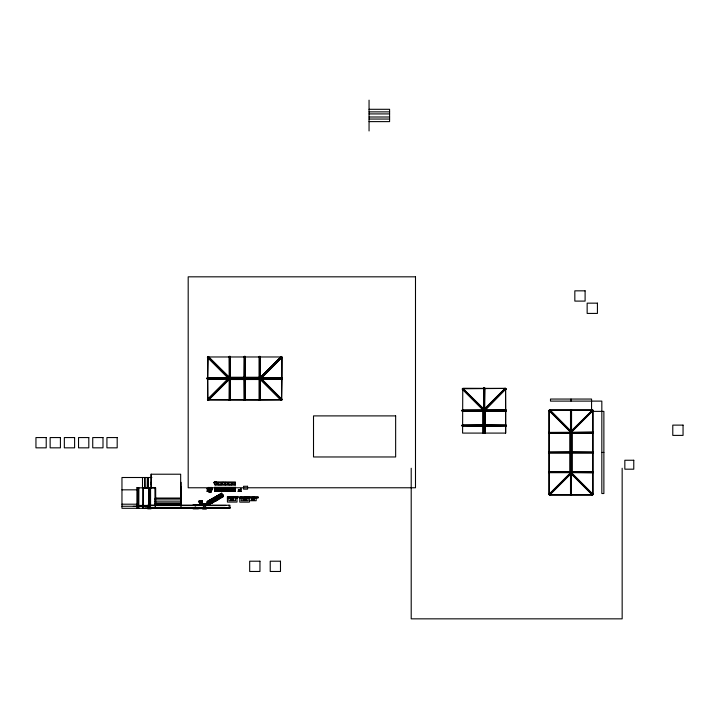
<?xml version="1.0" encoding="UTF-8"?>
<svg xmlns="http://www.w3.org/2000/svg" width="719" height="719" viewBox="0 0 719 719"><rect width="100%" height="100%" fill="white"/><g stroke="black" fill="none" stroke-linecap="round" stroke-linejoin="round"><path stroke-width="1.08" d="M207.081 503.938L207.153 501.538L221.695 493.144L221.955 494.304L223.42 495.31L223.33 496.703L222.126 497.081M207.566 378.562L207.755 399.413L207.755 378.562M211.251 489.954L208.807 489.972L208.843 488.471M216.176 482.593L218.585 482.44M216.716 491.463L216.716 489.918L215.008 489.918L215.008 491.463M218.621 482.593L221.317 482.593M221.56 491.463L222 489.918M233.531 499.633L233.531 498.042L230.889 498.042L230.889 499.633L231.024 496.649M231.455 482.593L229.01 482.593M231.581 482.593L234.026 482.593M234.151 482.593L235.473 482.467M234.367 491.347L234.789 490.304L234.807 491.463M215.349 484.75L214.837 484.759L235.329 484.849L235.374 482.233L214.873 482.197L214.837 484.804L235.455 484.732L235.392 482.467M241.404 497.692L241.189 500.721L247.947 500.721L247.983 496.604M207.432 357.442L208.537 356.777L207.98 356.642M207.728 504.226L208.501 504.567L208.762 503.651L207.728 504.226L207.27 502.788M209.355 503.606L209.112 504.253M209.526 503.57C208.267 505.08 211.26 504.289 210.505 502.842M210.865 503.273L210.811 502.743M212.294 502.473L212.429 501.898M213.956 501.404L213.714 501.071M213.885 501.053C212.905 502.41 216.239 501.745 214.864 500.325L216.068 499.633L216.068 500.891L214.864 501.269M215.089 500.945L215.143 500.172M216.033 482.485L214.046 482.404M216.59 499.328L216.365 500.056M216.311 500.433L216.787 499.381M217.767 499.588L218.073 498.555M219.529 498.321L219.502 497.656M221.066 497.242L220.976 496.874M220.976 497.224L221.048 496.757M222.522 495.903L222.18 496.703M222.674 496.371L222.297 496.721L222.513 496.2M226.287 482.485L223.753 482.593M228.867 482.512L226.449 482.593M235.428 482.386L235.455 484.732M207.449 399.369L208.33 400.393L207.432 399.378L228.426 378.392L261.087 378.41L282.136 399.44C280.221 401.66 281.983 398.173 281.929 399.791M260.341 399.809L281.291 399.809L281.057 400.258M233.109 498.393L232.588 499.525M240.586 490.088L240.461 491.005M240.559 490.214L240.173 491.311M147.323 487.77L147.44 477.506L147.44 488.507M215.394 491.463L215.394 490.304L216.302 490.879L216.311 490.304M217.453 491.463L217.453 490.304L218.351 490.879L218.36 490.304M219.52 490.304L220.409 490.879L220.418 490.304L220.427 491.463M222.045 490.843L222.468 490.304L222.486 491.463M223.627 490.304L224.517 490.879L224.526 490.304L224.535 491.463M225.685 490.304L226.566 490.879L226.575 490.304M227.716 491.463L227.716 490.304L228.624 490.879L228.633 490.304L228.642 491.463M229.774 491.463L229.774 490.304L230.673 490.879L230.682 490.304M231.824 491.463L231.824 490.304L232.731 490.879L232.74 490.304M231.141 498.096L232.938 498.267M207.207 503.947L207.243 504.028M208.78 504.855L209.049 504.936M208.878 491.463L208.887 490.942L208.959 491.463M211.098 491.463L211.107 490.942L211.179 491.463M233.28 499.633L233.289 499.121L233.36 499.633M238.384 491.463L238.51 490.951L240.11 491.329M240.308 491.463L240.757 490.951L240.811 491.463M243.346 498.186L243.283 499.651M245.377 498.339L245.601 499.579L243.552 499.579L243.84 498.222M245.637 499.696L245.646 499.175L245.718 499.696M209.687 503.39L209.058 504.1L210.263 502.985L210.263 504.244M212.59 501.718L211.961 502.419L213.166 501.314L213.166 502.572L211.961 502.941M213.777 501.233L214.001 500.828L213.417 501.583L214.613 500.469L214.613 501.727M215.475 499.975L214.864 500.406M216.949 499.202L216.32 499.912L217.515 498.797L217.65 500.091M218.396 498.366L217.767 499.067L218.971 497.952L218.971 499.211L218.064 498.896M219.834 497.458L219.223 498.231L220.418 497.117L220.553 498.42M221.767 496.344L220.67 497.395L221.874 496.281L221.874 497.539L220.778 497.665L221.218 497.215M222.755 495.849L222.126 496.55L223.33 495.445M213.983 500.145L213.75 500.46A1.132 1.132 0 0 1 212.68 500.451L212.635 499.849A1.123 1.123 0 0 1 213.642 499.813L213.965 500.065M217.515 497.189L217.444 497.189A1.159 1.159 0 0 1 218.073 497.287L218.109 497.943A1.132 1.132 0 0 1 217.039 497.934L216.994 497.332A1.025 1.025 0 0 1 217.506 497.197L217.596 497.189M221.236 495.957L221.012 496.263A1.132 1.132 0 0 1 219.942 496.263L219.897 495.652M245.341 497.89L245.377 496.658L245.359 497.899L241.189 497.89M253.555 497.89L253.591 496.658M240.38 489.666L240.748 488.435L240.82 489.972L238.375 489.954L240.335 489.657M234.78 490.861L234.448 491.463M483.258 409.264L483.33 410.324M483.132 410.028C485.415 410.549 483.267 411.636 485.181 410.028M253.699 499.067L253.25 499.579M211.071 501.871L210.847 502.132A1.132 1.132 0 0 1 209.777 502.132L209.642 501.592L210.478 501.386A1.105 1.105 0 0 1 210.748 501.458L211.071 501.781M484.031 410.612L484.013 411.196L484.282 410.612M484.983 410.324L485.055 409.264L485.082 433.09M216.302 490.879L215.97 491.463M220.409 490.879L220.077 491.463M222.459 490.879L222.126 491.463M228.624 490.879L228.291 491.463M230.673 490.879L230.341 491.463M207.162 488.426L207.162 491.463M207.944 488.426L207.944 491.347M230.377 378.571L229.424 378.562L229.19 377.385M260.323 377.385L260.323 379.434M219.313 496.64L219.466 496.703M143.27 506.473L143.27 505.448M570.598 433.251L548.992 433.251L548.93 432.478L593.058 432.218M549.082 432.218L549.082 433.251M570.598 452.961L548.992 452.961L548.93 452.188L570.598 451.936M549.082 451.936L549.082 452.961M549.082 472.68L549.082 471.646M593.022 432.478L593.058 433.251L571.174 433.251M592.968 452.961L592.968 451.936M592.968 472.68L571.947 472.419M208.744 491.419L208.708 488.534M213.408 502.105L213.633 501.628M219.214 498.752L220.742 498.285M207.288 379.012L207.198 377.808L228.426 377.808M207.288 377.808L207.189 378.688M282.333 378.131L282.324 379.012L261.087 379.012M462.308 411.214L462.218 410.01L483.635 410.01M462.308 410.01L462.209 410.891M483.438 426.196L462.11 425.873L462.218 424.992L483.438 424.992M462.308 424.992L462.308 426.196M483.339 424.992L462.11 425.315M484.974 426.196L506.203 425.873L484.867 426.196M506.104 410.324L506.095 411.214L484.921 411.214M505.996 426.196L506.095 424.992L484.867 424.992M230.377 378.248L229.172 379.452M212.15 502.68L212.24 501.844M228.57 378.05L207.566 357.01C209.427 355.402 207.396 358.511 207.584 357.037L207.962 356.624L229.487 377.583M483.438 410.432L462.173 389.168L462.757 388.404L484.175 409.264L484.157 433.09M462.452 389.303L463.198 388.287L504.972 388.422M209.418 503.749L209.642 503.345L209.705 504.244M549.487 410.01L548.903 410.522L571.021 432.64L593.148 410.522M549.127 410.378L549.729 409.893M593.148 494.375L571.021 472.257L548.903 494.375L549.631 495.103L571.749 472.985L570.302 472.985L592.42 495.103L593.076 494.312L592.321 495.005M281.533 356.642C280.051 355.914 282.549 358.511 281.857 357.1M207.503 357.514L207.917 357.235L207.593 378.257M207.719 357.595L208.537 356.777M280.976 400.052L281.983 399.297L281.596 399.584L281.929 378.562M207.755 378.257L207.908 357.235M281.605 399.584L281.758 378.562M207.566 399.809L228.426 378.949M207.962 400.195L229.172 379.021M229.172 399.809L208.222 399.809C209.211 401.04 206.901 398.452 207.917 399.584M208.33 400.393L229.595 379.129M259.46 378.284L260.089 378.562L259.155 378.553L281.183 356.435M280.976 356.777L281.866 357.523L281.048 356.588L281.336 356.975L208.177 356.975L208.456 356.561M263.54 374.599L268.879 369.26M273.597 364.542L278.963 359.176M260.026 377.583L281.551 356.624L281.947 357.01L261.087 377.915M261.087 378.437L282.136 357.388L281.111 356.498M259.918 379.129L281.183 400.393L281.875 399.737M484.13 409.264L505.178 388.215L505.942 388.799L484.768 410.01M484.696 409.264L505.556 388.404M484.867 410.432L505.924 388.817M592.177 410.037L549.873 410.037L549.145 410.765L549.145 494.142L549.873 494.861L592.177 494.87L592.905 494.142L592.905 410.756M549.945 410.1L549.217 410.828L549.235 432.218M570.661 431.912L592.636 409.947L570.302 431.912L571.749 431.912L549.631 409.794M592.348 409.866L592.995 410.306L571.021 432.281L549.055 410.306M549.055 494.591L571.021 472.626L592.995 494.591M549.415 494.96L571.389 472.985M592.105 494.798L592.833 494.07L592.816 472.68M231.662 496.541L231.599 497.629L238.34 497.629L238.34 496.496L227.42 496.541L227.42 502.078L237.009 502.078L237.009 496.496M245.97 496.667L249.358 496.604L249.358 502.141L239.769 502.141L239.769 496.604L245.97 496.667L245.97 497.683L253.349 497.683L253.349 496.658M462.982 388.754L505.16 388.431M505.331 388.584L506.131 389.168M230.296 378.616L229.424 378.562M549.702 409.866L571.389 431.912M207.18 501.529L221.892 493.261L207.423 501.691L207.449 502.68L221.955 494.304L207.467 502.698L208.959 503.695M207.369 503.651L208.016 503.219M223.366 495.148L208.825 503.471L207.476 502.698M208.896 504.963L208.861 503.686L223.384 495.265M210.676 503.435L212.024 503.309L211.961 502.006M213.192 502.491L213.408 501.17M216.068 500.891L216.311 499.489M217.83 499.957L216.527 500.065M218.998 499.139L219.214 497.818M221.901 497.458L222.126 496.137M213.058 501.377L212.608 502.572M217.408 498.86L216.967 500.056M220.068 495.571L220.005 495.598A1.186 1.186 0 0 1 220.499 495.508L220.571 495.517A1.222 1.222 0 0 1 220.85 495.562L221.209 495.831M230.377 377.646L230.377 356.471L229.487 356.363L229.172 377.888M229.172 356.57L230.377 356.57M245.359 377.7L245.359 356.471L244.478 356.363L244.154 377.7M244.154 356.57L245.359 356.57M259.137 356.57L260.341 356.57M244.154 377.592L244.478 356.363M245.359 379.228L245.035 400.456L244.478 400.456L244.154 379.129M259.226 378.616L259.739 378.284M230.377 400.258L229.172 400.258M229.172 378.931L229.487 400.456L230.377 400.348L230.377 379.183M259.137 400.258L260.341 400.258M483.554 388.125L484.759 388.125M201.527 502.671L200.826 502.671L200.889 504.729L201.086 501.916L201.464 504.729L201.599 501.143M570.509 409.974L571.542 409.875L571.542 431.76M571.542 494.924L570.509 494.924M245.601 498.42L244.981 499.579L245.574 498.177M208.708 487.5L211.359 487.5M214.846 487.347L235.356 487.347M209.13 492.47L210.928 492.47M229.487 379.237L228.426 379.308M218.693 489.999L218.378 491.463M220.742 489.999L219.403 490.304M224.849 489.999L223.294 489.918M226.907 489.999L226.593 491.463M233.064 489.999L232.749 491.463M235.122 489.999L233.783 490.304M228.822 377.484L260.691 377.484M261.087 379.308L260.026 379.237M218.684 484.759L219.196 484.75M220.742 484.759L221.254 484.75M225.613 484.75L225.101 484.759L225.11 482.323M228.948 484.759L229.469 484.75M231.006 484.759L231.518 484.75M369.054 109.297L389.59 109.297L389.59 121.619L369.054 121.619M369.054 111.867L389.59 111.867M369.054 113.917L389.59 113.917M369.054 116.999L389.59 116.999M369.054 119.048L389.59 119.048M259.46 356.462L260.026 356.462M229.172 356.669L229.622 378.338M230.377 356.669L229.927 377.799M244.154 356.669L244.604 377.799M245.359 356.669L244.909 377.799M229.172 356.957L230.377 356.957M244.154 356.957L245.359 356.957M259.137 356.957L260.341 356.957M229.514 377.718L259.586 377.799M261.087 377.808L282.324 377.808M207.09 378.131L228.426 378.257M261.087 378.257L282.225 377.808M228.426 378.562L207.396 379.012M261.087 378.562L282.118 379.012M207.09 378.688L228.426 378.688M261.087 378.688L282.423 378.688M207.198 379.012L228.426 379.012M228.426 379.335L261.087 379.335M483.878 388.017L484.435 388.017M483.554 388.233L484.004 409.264M484.759 388.233L484.309 409.264M462.757 389.06L462.587 433.09L505.718 433.09L505.718 425.747M505.547 410.01L505.547 389.06L506.005 389.294M281.758 399.413L281.183 400.393M229.927 399.809L244.604 399.809M244.909 399.809L259.586 399.809M259.586 399.98L208.222 399.809M259.892 399.98L281.291 399.809M229.172 400.15L229.622 379.569M230.377 400.15L229.927 379.021M244.154 400.15L244.604 379.021M245.359 400.15L244.909 379.021M245.035 400.357L244.154 400.258M259.46 400.357L260.026 400.357M484.678 410.01L506.095 410.01M549.963 410.127L570.715 410.127M571.335 410.127L592.088 410.127M462.11 410.324L505.996 410.01M462.11 410.891L506.203 410.891M462.218 411.214L483.384 411.214M592.591 411.376L603.879 411.376L603.879 493.522L601.83 493.522L601.83 401.112L550.484 401.112L550.484 399.054L591.557 399.054L591.557 410.351M506.203 425.315L484.974 424.992M483.06 425.594L485.253 425.594M462.11 425.873L483.339 426.196M570.715 431.607L571.335 431.607M548.93 432.478L570.104 432.478M571.947 432.478L592.968 432.218M548.93 432.991L570.104 432.991M571.947 432.991L593.121 432.991M571.174 451.936L593.121 452.188L571.947 452.188M548.93 452.188L570.104 452.188M570.715 452.143L571.335 452.143M601.83 452.449L603.879 452.449M548.93 452.709L570.104 452.709M571.947 452.709L593.121 452.709M570.715 452.754L571.335 452.754M571.174 452.961L593.058 452.961M548.992 471.646L570.598 471.646M571.174 471.646L593.058 471.646L593.022 472.419M548.93 471.907L570.104 471.907M571.947 471.907L593.121 471.907M548.93 472.419L570.104 472.419M548.992 472.68L570.598 472.68M571.174 472.68L593.058 472.68M151.871 477.506L121.96 477.506L121.96 508.306L229.927 508.306L229.927 505.232L147.781 505.232L147.781 508.306M214.595 481.604L216.365 481.604M150.891 482.332L151.511 482.332M214.837 482.278L235.455 482.305M223.735 482.404L221.344 482.512M214.046 482.611L235.356 482.656M214.846 482.701L235.356 482.701M150.891 484.139L151.403 484.139M136.889 487.77L138.74 487.77L138.695 508.306M144.573 487.77L147.647 487.77M148.429 487.671L150.891 487.77M151.314 487.77L154.414 487.77M144.879 488.282L147.296 488.282M207.063 488.426L211.251 488.426M211.458 488.426L212.348 488.426M214.846 488.471L235.356 488.471M211.458 489.657L212.348 489.657M214.846 489.702L235.356 489.702M121.96 489.828L136.547 489.828M214.837 489.873L235.374 489.873M238.393 489.828L238.313 491.463M217.066 489.918L218.765 489.918L218.765 491.463M219.115 489.918L220.823 489.918L220.823 491.463M221.173 491.463L221.173 489.918L222.872 489.918L222.98 491.463M224.93 489.918L223.223 489.918L223.178 491.463M225.281 489.918L226.979 489.918L227.087 491.419M229.388 491.463L229.388 489.918L231.087 489.918L231.132 491.463M231.437 489.918L233.145 489.918L233.145 491.463M216.635 489.918L215.089 489.918M218.477 490.304L217.138 489.999M225.568 490.304L226.692 490.304M231.015 489.918L229.46 489.918M232.848 490.304L231.509 489.999M238.591 490.196L238.717 490.942M234.322 490.843L233.891 490.304M207.845 491.347L210.577 491.32L210.928 490.214L210.928 492.569M207.063 491.463L211.503 491.419M241.063 491.419L238.07 491.436M570.509 494.465L571.542 494.465M550.116 494.618L591.935 494.618M549.963 494.771L570.715 494.771M571.335 494.771L592.088 494.771M249.448 496.658L258.094 496.658L258.094 497.89L249.403 497.89M227.42 497.62L230.808 497.62L230.745 496.541M241.117 497.629L245.125 497.629L245.179 496.667M239.769 497.683L245.179 497.683L245.125 496.604M258.094 497.683L254.184 497.683L254.184 496.658M228.831 497.827L231.006 497.827M228.795 497.62L228.795 496.541L228.831 500.667L235.589 500.667L235.589 497.836L231.419 497.827L231.374 496.64M245.772 497.881L247.947 497.881M155.304 498.042L180.667 498.042M243.247 498.096L245.916 498.096L246.033 499.696M251.461 498.096L254.131 498.096L254.131 499.651M227.42 498.222L228.831 498.222M235.589 498.222L237.009 498.222M243.346 498.195L245.79 498.204L245.763 496.703L245.889 499.696M251.56 498.195L251.767 499.579L253.816 499.579L254.005 498.195M239.769 498.285L241.189 498.285M247.947 498.285L249.358 498.285M251.767 498.339L253.78 498.339M243.552 498.42L244.19 499.579L243.678 498.42M154.657 499.067L180.667 499.067M243.04 499.696L246.096 499.696M251.255 499.696L254.328 499.696M249.403 500.721L256.18 500.721L256.18 497.89M154.657 501.125L180.667 501.125M199.226 501.143L201.688 501.143M199.253 501.278L200.152 501.278M200.727 501.278L201.724 501.314L202.084 502.042M200.08 501.529L200.943 501.529L200.889 502.976M199.253 501.556L201.527 501.556M199.226 502.132L199.316 501.143M199.496 502.887L199.433 502.168L200.17 502.033M200.844 502.033L201.59 502.168L201.59 502.887M199.46 502.554L200.224 502.554M200.799 502.554L201.554 502.554M200.188 502.887L200.116 501.143M154.792 503.174L181.08 503.174L181.08 482.332M154.792 503.273L181.08 503.273M202.947 503.839L203.926 503.902L203.828 506.239L203.801 505.304M204.385 503.839L206.353 503.839M206.353 504.1L205.805 504.1L206.353 504.756M121.96 504.199L136.547 504.199M154.657 504.199L180.667 504.199M202.974 504.127L203.486 504.127L202.947 504.756M202.974 504.657L203.549 504.657M204.412 504.657L204.987 504.657M205.337 504.702L205.337 505.34M206.326 504.657L205.751 504.657L205.751 505.52M193.096 504.747L198.426 504.747M204.987 504.765L205.751 504.729M138.74 505.448L225.82 505.43M149.354 505.556L225.272 505.556M138.74 505.7L155.789 505.448M138.183 505.906L148.815 505.906M121.96 506.257L137.239 506.257M138.74 506.212L148.509 506.212M133.321 506.365L148.447 506.473M144.879 508L146.964 508M147.781 508.081L229.927 508.081M148.429 508.207L150.891 508.207M199.253 508.207L201.662 508.279M199.001 508.594L202.138 508.594M147.71 508.818L150.999 508.818M193.096 508.854L198.426 508.854M202.695 509.106L206.344 509.106M234.852 484.759L235.374 484.759M505.592 389.015L505.718 410.01M209.615 491.347L209.13 490.214L209.13 492.569M231.833 499.525L231.311 498.393M252.405 499.579L251.893 499.067M233.567 489.999L233.882 491.463M227.402 489.999L228.957 489.918M225.353 489.999L225.667 491.463M219.196 489.999L219.502 491.463M245.359 377.592L245.035 356.363M244.154 379.228L244.478 400.456M216.086 499.283L214.406 497.557M208.87 503.677L207.126 502.743M207.081 503.911L208.914 504.999L209.049 503.686M210.865 501.511L210.811 501.485A1.105 1.105 0 0 0 210.406 501.386A1.321 1.321 0 0 0 210.11 501.395M549.487 494.888L549.127 494.519M505.331 388.754L505.124 388.269L505.861 389.303M592.321 409.893L592.995 410.306M570.661 472.985L592.636 494.96M462.757 388.404L483.617 409.264M462.371 388.799L483.545 410.01M281.767 399.584L261.087 378.913L281.947 399.809M260.341 379.021L281.551 400.195M259.137 378.248L260.341 379.452M208.33 356.435L229.595 377.7M207.378 357.388L228.426 378.437M207.647 399.306L208.465 400.115M238.771 491.095L238.636 490.214M214.837 491.419L235.455 491.463L235.356 487.239M211.314 491.419L211.359 487.392M229.801 490.879L230.134 491.463M227.743 490.879L228.076 491.463M223.636 490.879L223.969 491.463M221.587 490.879L221.919 491.463M217.48 490.879L217.812 491.463M215.421 490.879L215.754 491.463M209.193 488.471L209.247 489.666L211.269 489.945M216.113 499.337L216.149 500.846M240.784 488.471L240.793 489.837M144.879 487.77L144.771 477.506L144.771 488.507M622.16 468.249L622.16 618.843L411.205 618.843L411.205 468.249M592.816 410.855L592.816 432.218M592.816 433.251L592.816 451.936M592.816 452.961L592.816 471.646M571.443 432.218L571.443 472.68M571.542 473.138L571.281 495.076L571.281 409.821M571.021 399.054L571.021 401.112M571.021 431.912L571.021 432.64M571.021 472.257L571.021 472.985M570.769 409.821L570.769 429.881M570.733 430.474L570.769 495.076M570.509 409.875L570.509 431.76M570.509 473.138L570.509 495.023M549.541 432.218L549.541 433.251M549.541 451.936L549.541 452.961M549.541 471.646L549.541 472.68M549.388 410.998L549.388 493.899M549.235 433.251L549.235 451.936M549.235 452.961L549.235 471.646M549.235 472.68L549.235 494.043M549.019 471.907L549.019 472.419M505.718 410.765L505.727 425.441M505.547 410.765L505.547 425.441M505.547 425.747L505.547 433.09M485.253 433.09L485.253 409.264L483.06 409.264L483.06 433.09M484.759 388.026L484.759 409.264M484.435 387.927L484.435 409.264M483.878 387.927L483.878 409.264M483.554 388.026L483.554 409.264M483.456 409.264L483.456 433.09M483.231 409.264L483.231 433.09M369.054 100.157L369.054 130.966M281.929 378.257L281.92 357.406L281.758 378.257M260.341 356.471L260.341 377.888M260.341 378.931L260.341 400.348M260.026 356.363L260.026 400.456M259.46 356.363L259.46 400.456M259.137 356.471L259.137 400.348M253.987 496.658L253.987 498.096M251.56 497.89L251.461 499.651M245.359 379.129L245.359 400.348M244.757 377.313L244.757 379.506M241.117 496.604L241.18 497.683M240.928 489.873L240.883 491.463M235.634 496.541L235.598 497.629M235.194 491.463L235.194 489.918L233.495 489.918L233.495 491.463M234.322 489.918L234.241 491.463M232.309 489.918L232.399 491.463M232.273 489.918L232.183 491.463M231.509 489.918L231.392 491.463M230.7 490.304L230.7 491.463M230.215 489.918L230.215 491.347M230.053 356.363L230.053 400.456M229.487 356.363L229.487 400.456M229.037 491.463L229.037 489.918L227.33 489.918L227.33 491.463M228.903 505.232L228.903 506.176M228.166 489.918L228.202 491.347M226.233 491.463L226.152 489.918L226.027 491.463M225.353 489.918L225.281 491.463M225.11 488.426L225.101 491.463M225.065 489.873L225.065 491.463M224.849 489.918L224.93 491.463M224.094 489.918L224.184 491.463M223.609 490.304L223.609 491.463M222.8 489.918L221.245 489.918M222.737 495.777L222.773 496.703M221.29 496.622L221.326 497.539M220.67 496.973L220.67 498.231M219.951 489.918L219.861 491.463M219.87 497.512L219.87 498.375M219.196 489.918L219.016 491.419M218.378 498.294L218.423 499.211M217.938 489.918L218.019 491.463M217.767 498.653L217.767 499.912M217.138 489.918L217.066 491.463M216.32 490.304L216.32 491.463M216.06 481.505L216.06 482.593M215.844 489.918L215.844 491.347M215.511 500.029L215.511 500.891M214.9 481.505L214.9 482.593M214.846 487.239L214.873 491.463M214.145 482.098L214.145 483.662M214.028 500.81L214.064 501.727M212.249 488.12L212.249 489.972M211.71 503.408L211.71 502.15L210.505 503.264L211.089 502.608M211.296 502.392L211.161 503.408M208.708 487.392L208.708 488.327M205.778 503.839L205.778 506.113M205.472 503.839L205.499 504.729M205.472 505.304L205.499 506.239M205.23 503.839L205.23 506.239M204.96 503.839L204.96 506.113M204.412 504.352L204.924 504.127L204.412 504.54M204.169 505.655L204.169 503.561L202.686 503.561L202.686 505.655M203.801 503.839L203.801 504.729M203.522 503.839L203.522 506.113M203.486 503.839L203.486 504.657M203.486 505.52L203.486 506.077M199.54 501.583L199.496 502.195M195.73 505.43L195.73 505.942M195.119 505.43L195.119 506.059M181.287 487.158L181.287 506.257M180.667 506.176L180.667 474.216L150.891 474.216L150.891 488.291M155.637 505.277L155.637 487.841L137.994 487.841L137.985 508.306M155.493 487.841L155.547 505.906M155.349 487.841L155.394 505.906M155.169 487.841L155.169 505.906M154.998 503.911L154.998 506.176M151.403 474.216L151.403 488.264M150.568 487.77L150.568 506.149M150.397 487.77L150.397 506.149M150.154 487.77L150.154 506.149M149.992 487.77L149.992 506.149M149.228 487.77L149.228 506.149M149.067 487.77L149.067 506.149M148.824 487.77L148.806 506.176M148.653 487.77L148.653 506.149M148.429 477.506L148.429 488.507M148.231 506.176L148.231 506.85M147.647 477.506L147.647 487.41M144.573 477.506L144.573 487.41M143.207 487.841L143.153 508.378M143.018 487.841L143.018 508.378M142.497 477.506L142.497 488.507M138.596 487.77L138.578 508.306M138.461 487.77L138.407 508.306M138.093 487.77L138.12 508.306M137.769 508.306L137.769 487.77L137.635 508.306M137.581 487.77L137.554 508.306M136.934 487.77L136.889 508.306M231.069 499.121L231.06 499.633L231.132 499.121M243.426 499.175L243.417 499.696L243.489 499.175M217.147 483.662C218.81 486.269 218.944 481.011 217.147 483.608M221.254 483.662C223.097 486.224 222.665 481.047 221.254 483.608M227.411 483.662C229.163 486.251 228.957 481.065 227.42 483.608M231.518 483.662C233.037 486.305 233.486 481.083 231.527 483.608M415.492 276.824L188.189 276.824L188.189 487.77L415.492 487.77L415.492 276.824M585.104 290.836L574.832 290.836L574.832 301.099L585.104 301.099L585.104 290.836M597.426 303.157L587.153 303.157L587.153 313.421L597.426 313.421L597.426 303.157M261.087 377.313L228.426 377.313L228.426 379.506L261.087 379.506L261.087 377.313M395.648 415.897L313.511 415.897L313.511 456.969L395.648 456.969L395.648 415.897M683.05 425.118L672.786 425.118L672.786 435.39L683.05 435.39L683.05 425.118M571.947 430.061L570.104 430.061L570.104 474.837L571.947 474.837L571.947 430.061M571.839 430.474L570.212 430.474L570.203 474.423L571.848 474.423L571.848 430.474M46.214 437.565L35.95 437.565L35.95 447.838L46.214 447.838L46.214 437.565M60.414 437.565L50.141 437.565L50.141 447.838L60.414 447.838L60.414 437.565M74.605 437.565L64.342 437.565L64.342 447.838L74.605 447.838L74.605 437.565M88.805 437.565L78.533 437.565L78.533 447.838L88.805 447.838L88.805 437.565M102.997 437.565L92.733 437.565L92.733 447.838L102.997 447.838L102.997 437.565M117.188 437.565L106.924 437.565L106.924 447.838L117.188 447.838L117.188 437.565M633.772 460.25L624.838 460.25L624.838 469.183L633.772 469.183L633.772 460.25M247.561 486.278L243.561 486.278L243.561 489.154L247.561 489.154L247.561 486.278M233.72 499.597L230.682 499.633L233.675 499.597M202.3 500.801L199.001 500.801L199.001 502.365L202.3 502.365L202.3 500.801M199.954 501.916L199.549 504.729L199.549 502.671L200.188 502.671L200.125 504.729L199.954 501.916M229.927 507.695L147.781 507.695L229.927 507.722M259.954 561.206L249.682 561.206L249.682 571.47L259.954 571.47L259.954 561.206M280.482 561.206L270.218 561.206L270.218 571.47L280.482 571.47L280.482 561.206"/></g></svg>
